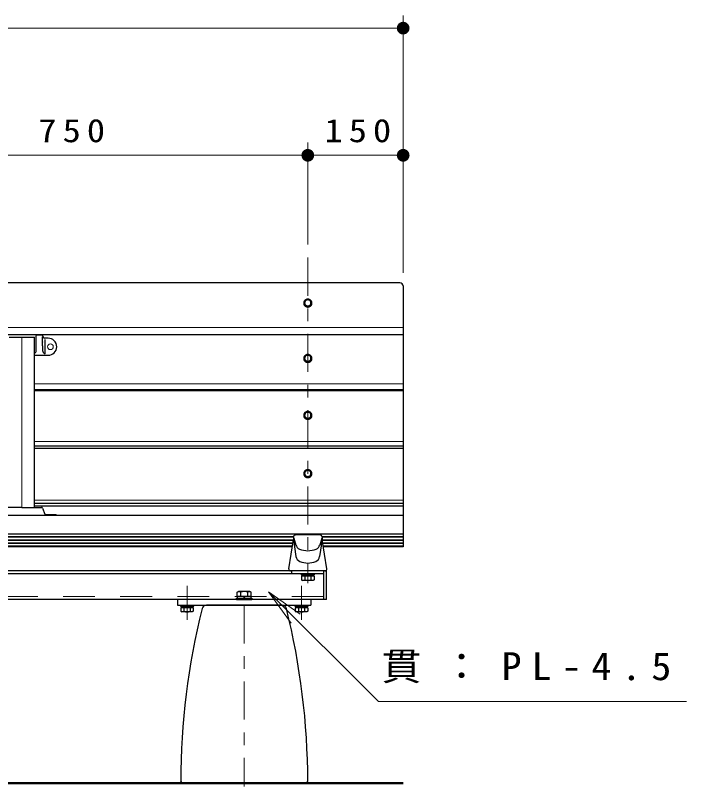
# Model space of a CAD drawing. Units: millimetres on the paper, scale 1:20. Extents: x -385 to 0, y 0 to 267.
# Drawn here: x -243.9 to -191.1, y 116.2 to 176.8 of the extents above; entities that cross this region are included whole.
import ezdxf

# ---------------------------------------------------------------- set-up
doc = ezdxf.new("R2010")
doc.units = ezdxf.units.MM
doc.linetypes.add('USER1', pattern=[4.5, 2.5, -2])
doc.linetypes.add('USER2', pattern=[6, 3, -1, 1, -1])
doc.layers.add('1_20', color=7, linetype='Continuous', lineweight=25)
doc.styles.add('ＭＳ ゴシック', font='')
doc.styles.get('ＭＳ ゴシック').set_extended_font_data('MS Gothic')

# ---------------------------------------------------------------- blocks, each defined once
blk = doc.blocks.new('filled_dot')
at = {"color": 0, "linetype": 'Continuous', "lineweight": -2, "const_width": 1.25}
blk.add_lwpolyline([(-0.625, 0, 1), (0.625, 0, 1)], format="xyb", close=True, dxfattribs=at)

msp = doc.modelspace()

# ---------------------------------------------------------------- linework, layer by layer
at = {"layer": '1_20', "lineweight": 13}
for p, q in [((-213.425, 156.575), (-213.425, 176.825)), ((-303.425, 175.825), (-213.425, 175.825)), ((-220.925, 158.808), (-220.925, 166.825)), ((-258.425, 165.825), (-220.925, 165.825)), ((-220.925, 165.825), (-213.425, 165.825)), ((-213.425, 152.272), (-303.425, 152.272)), ((-213.425, 147.856), (-242.425, 147.856)), ((-213.425, 143.325), (-242.425, 143.325)), ((-213.425, 138.706), (-242.425, 138.706)), ((-222.05, 135.792), (-257.3, 135.792)), ((-222.058, 135.543), (-257.3, 135.543)), ((-222.099, 135.295), (-257.251, 135.295)), ((-213.425, 135.792), (-219.8, 135.792)), ((-213.425, 135.543), (-219.791, 135.543)), ((-213.425, 135.295), (-219.751, 135.295)), ((-222.24, 129.028), (-224.008, 131.503)), ((-224.008, 131.503), (-221.533, 129.735)), ((-224.008, 131.503), (-221.886, 129.382))]:
    msp.add_line(p, q, dxfattribs=at)
at = {"layer": '1_20', "linetype": 'USER2', "lineweight": 13}
for p, q in [((-220.925, 157.783), (-220.925, 132.21)), ((-225.925, 130.44), (-225.925, 116.177))]:
    msp.add_line(p, q, dxfattribs=at)
at = {"layer": '1_20'}
for p, q in [((-213.675, 155.8), (-303.175, 155.8)), ((-213.425, 155.55), (-213.425, 135.028)), ((-213.425, 151.694), (-303.425, 151.694)), ((-213.425, 147.374), (-242.425, 147.374)), ((-213.425, 147.29), (-242.425, 147.29)), ((-213.425, 142.945), (-242.425, 142.945)), ((-213.425, 142.777), (-242.425, 142.777)), ((-213.425, 138.429), (-242.425, 138.429)), ((-213.425, 138.222), (-242.425, 138.222)), ((-213.425, 137.487), (-303.425, 137.487)), ((-213.425, 136.04), (-303.425, 136.04)), ((-222.05, 135.818), (-257.3, 135.818)), ((-222.054, 135.569), (-257.3, 135.569)), ((-222.095, 135.321), (-257.255, 135.321)), ((-213.425, 135.818), (-219.8, 135.818)), ((-213.425, 135.569), (-219.795, 135.569)), ((-213.425, 135.321), (-219.755, 135.321)), ((-222.135, 135.072), (-257.214, 135.072)), ((-222.143, 135.028), (-257.207, 135.028)), ((-213.425, 135.072), (-219.714, 135.072)), ((-213.425, 135.028), (-219.707, 135.028)), ((-221.45, 132.915), (-220.4, 132.915)), ((-221.45, 132.915), (-221.45, 132.84)), ((-221.45, 132.84), (-220.4, 132.84)), ((-221.385, 132.84), (-221.385, 132.715)), ((-220.465, 132.84), (-221.385, 132.84)), ((-220.958, 132.84), (-220.925, 132.715)), ((-220.925, 132.84), (-220.891, 132.715)), ((-220.465, 132.84), (-220.465, 132.715)), ((-220.4, 132.84), (-220.4, 132.915)), ((-220.465, 132.715), (-221.385, 132.715)), ((-226.473, 131.458), (-226.375, 131.515)), ((-226.473, 131.14), (-226.473, 131.458)), ((-226.462, 130.99), (-226.462, 131.14)), ((-226.462, 131.14), (-225.387, 131.14)), ((-225.475, 131.515), (-226.375, 131.515)), ((-226.199, 131.14), (-226.199, 131.458)), ((-225.925, 130.99), (-225.965, 131.14)), ((-225.885, 130.99), (-225.925, 131.14)), ((-225.651, 131.14), (-225.651, 131.458)), ((-225.376, 131.458), (-225.475, 131.515)), ((-225.387, 130.99), (-225.387, 131.14)), ((-225.376, 131.14), (-225.376, 131.458)), ((-230.95, 130.44), (-229.9, 130.44)), ((-230.95, 130.44), (-230.95, 130.365)), ((-229.9, 130.365), (-229.9, 130.44)), ((-222.948, 130.44), (-228.902, 130.44)), ((-226.525, 130.89), (-226.525, 130.99)), ((-226.525, 130.99), (-225.325, 130.99)), ((-226.525, 130.89), (-225.325, 130.89)), ((-226.462, 130.99), (-225.387, 130.99)), ((-226.375, 130.44), (-225.475, 130.44)), ((-225.325, 130.99), (-225.325, 130.89)), ((-221.95, 130.44), (-220.9, 130.44)), ((-221.95, 130.44), (-221.95, 130.365)), ((-220.9, 130.365), (-220.9, 130.44)), ((-230.95, 130.365), (-229.9, 130.365)), ((-230.885, 130.365), (-230.885, 130.24)), ((-229.965, 130.365), (-230.885, 130.365)), ((-229.965, 130.24), (-230.885, 130.24)), ((-230.458, 130.365), (-230.425, 130.24)), ((-230.425, 130.365), (-230.391, 130.24)), ((-229.965, 130.365), (-229.965, 130.24)), ((-221.95, 130.365), (-220.9, 130.365)), ((-221.885, 130.365), (-221.885, 130.24)), ((-220.965, 130.365), (-221.885, 130.365)), ((-220.965, 130.24), (-221.885, 130.24)), ((-221.458, 130.365), (-221.425, 130.24)), ((-221.425, 130.365), (-221.391, 130.24)), ((-220.965, 130.365), (-220.965, 130.24)), ((-230.775, 116.44), (-230.925, 116.59)), ((-221.075, 116.44), (-220.925, 116.59)), ((-221.075, 116.44), (-230.775, 116.44))]:
    msp.add_line(p, q, dxfattribs=at)
at = {"layer": '1_20', "color": 2}
for p, q in [((-242.229, 151.693), (-241.872, 151.693)), ((-241.687, 151.456), (-241.783, 151.64)), ((-244.425, 151.517), (-242.425, 151.517)), ((-242.425, 138.132), (-242.425, 151.517)), ((-242.329, 151.593), (-242.329, 150.351)), ((-241.789, 151.118), (-241.789, 151.535)), ((-241.35, 151.443), (-241.664, 151.443)), ((-241.593, 150.205), (-241.593, 151.342)), ((-242.425, 150.301), (-242.379, 150.301)), ((-242.425, 150.093), (-241.35, 150.093)), ((-243.425, 138.132), (-244.969, 138.132)), ((-243.425, 138.132), (-241.881, 138.132)), ((-241.787, 138.068), (-241.606, 137.589)), ((-240.785, 137.557), (-241.559, 137.557))]:
    msp.add_line(p, q, dxfattribs=at)
at = {"layer": '1_20', "color": 2, "lineweight": 13}
msp.add_line((-243.425, 138.132), (-243.425, 151.517), dxfattribs=at)
at = {"layer": '1_20', "color": 190}
for p, q in [((-222.423, 133.314), (-222.05, 135.596)), ((-222.05, 135.81), (-222.05, 135.596)), ((-222.05, 135.596), (-221.856, 134.271)), ((-222.022, 135.71), (-221.86, 135.173)), ((-219.8, 135.596), (-219.994, 134.271)), ((-219.827, 135.71), (-219.99, 135.173)), ((-219.8, 135.81), (-219.8, 135.596)), ((-219.427, 133.314), (-219.8, 135.596)), ((-219.575, 133.14), (-222.275, 133.14))]:
    msp.add_line(p, q, dxfattribs=at)
at = {"layer": '1_20', "color": 4, "linetype": 'USER2', "lineweight": 13}
for p, q in [((-220.925, 133.515), (-220.925, 132.174)), ((-230.425, 131.96), (-230.425, 129.297)), ((-221.425, 131.96), (-221.425, 129.297)), ((-230.425, 131.49), (-230.425, 130.149)), ((-221.425, 131.49), (-221.425, 130.149))]:
    msp.add_line(p, q, dxfattribs=at)
at = {"layer": '1_20', "color": 4}
for p, q in [((-219.45, 133.14), (-297.4, 133.14)), ((-219.675, 132.915), (-297.175, 132.915)), ((-222.175, 132.915), (-222.175, 133.14)), ((-219.675, 130.89), (-219.675, 133.14)), ((-219.45, 130.89), (-219.45, 133.14)), ((-219.45, 130.89), (-297.4, 130.89)), ((-231.175, 130.89), (-231.175, 130.44)), ((-220.675, 130.89), (-231.175, 130.89)), ((-231.175, 130.44), (-220.675, 130.44)), ((-220.675, 130.89), (-220.675, 130.44))]:
    msp.add_line(p, q, dxfattribs=at)
at = {"layer": '1_20', "color": 131}
for p, q in [((-221.416, 132.715), (-221.416, 132.44)), ((-220.434, 132.715), (-221.416, 132.715)), ((-221.416, 132.44), (-221.337, 132.395)), ((-220.512, 132.395), (-221.337, 132.395)), ((-221.17, 132.715), (-221.17, 132.44)), ((-220.679, 132.715), (-220.679, 132.44)), ((-220.434, 132.44), (-220.512, 132.395)), ((-220.434, 132.715), (-220.434, 132.44)), ((-230.916, 130.24), (-230.916, 129.965)), ((-229.934, 130.24), (-230.916, 130.24)), ((-230.916, 129.965), (-230.837, 129.92)), ((-230.012, 129.92), (-230.837, 129.92)), ((-230.67, 130.24), (-230.67, 129.965)), ((-230.179, 130.24), (-230.179, 129.965)), ((-229.934, 129.965), (-230.012, 129.92)), ((-229.934, 130.24), (-229.934, 129.965)), ((-221.916, 130.24), (-221.916, 129.965)), ((-220.934, 130.24), (-221.916, 130.24)), ((-221.916, 129.965), (-221.837, 129.92)), ((-221.012, 129.92), (-221.837, 129.92)), ((-221.67, 130.24), (-221.67, 129.965)), ((-221.179, 130.24), (-221.179, 129.965)), ((-220.934, 129.965), (-221.012, 129.92)), ((-220.934, 130.24), (-220.934, 129.965))]:
    msp.add_line(p, q, dxfattribs=at)
at = {"layer": '1_20', "color": 4, "linetype": 'USER1', "lineweight": 13}
msp.add_line((-219.675, 131.115), (-297.175, 131.115), dxfattribs=at)
at = {"layer": '1_20', "lineweight": 50}
msp.add_line((-303.425, 116.44), (-213.425, 116.44), dxfattribs=at)
at = {"layer": '1_20', "color": 4}
for points in [[(-221.25, 154.2), (-221.249, 154.173), (-221.245, 154.146), (-221.239, 154.12), (-221.23, 154.094), (-221.219, 154.069), (-221.206, 154.045), (-221.191, 154.023), (-221.174, 154.001), (-221.155, 153.981), (-221.134, 153.963), (-221.111, 153.947), (-221.087, 153.932), (-221.062, 153.92), (-221.036, 153.909), (-221.009, 153.901), (-220.981, 153.895), (-220.953, 153.892), (-220.925, 153.891), (-220.896, 153.892), (-220.868, 153.895), (-220.841, 153.901), (-220.814, 153.909), (-220.787, 153.92), (-220.762, 153.932), (-220.738, 153.947), (-220.716, 153.963), (-220.695, 153.981), (-220.676, 154.001), (-220.659, 154.023), (-220.643, 154.045), (-220.63, 154.069), (-220.619, 154.094), (-220.611, 154.12), (-220.605, 154.146), (-220.601, 154.173), (-220.6, 154.2), (-220.601, 154.227), (-220.605, 154.254), (-220.611, 154.28), (-220.619, 154.306), (-220.63, 154.33), (-220.643, 154.354), (-220.659, 154.377), (-220.676, 154.399), (-220.695, 154.418), (-220.716, 154.437), (-220.738, 154.453), (-220.762, 154.468), (-220.787, 154.48), (-220.814, 154.49), (-220.841, 154.498), (-220.868, 154.504), (-220.896, 154.508), (-220.925, 154.509), (-220.953, 154.508), (-220.981, 154.504), (-221.009, 154.498), (-221.036, 154.49), (-221.062, 154.48), (-221.087, 154.468), (-221.111, 154.453), (-221.134, 154.437), (-221.155, 154.418), (-221.174, 154.399), (-221.191, 154.377), (-221.206, 154.354), (-221.219, 154.33), (-221.23, 154.306), (-221.239, 154.28), (-221.245, 154.254), (-221.249, 154.227)], [(-221.175, 154.215), (-221.174, 154.195), (-221.171, 154.174), (-221.166, 154.154), (-221.16, 154.134), (-221.151, 154.115), (-221.141, 154.096), (-221.13, 154.079), (-221.116, 154.062), (-221.102, 154.047), (-221.085, 154.033), (-221.068, 154.021), (-221.05, 154.009), (-221.03, 154), (-221.01, 153.992), (-220.989, 153.986), (-220.968, 153.981), (-220.947, 153.978), (-220.925, 153.978), (-220.903, 153.978), (-220.881, 153.981), (-220.86, 153.986), (-220.839, 153.992), (-220.819, 154), (-220.8, 154.009), (-220.781, 154.021), (-220.764, 154.033), (-220.748, 154.047), (-220.733, 154.062), (-220.72, 154.079), (-220.708, 154.096), (-220.698, 154.115), (-220.69, 154.134), (-220.683, 154.154), (-220.679, 154.174), (-220.676, 154.195), (-220.675, 154.215), (-220.676, 154.236), (-220.679, 154.257), (-220.683, 154.277), (-220.69, 154.297), (-220.698, 154.316), (-220.708, 154.334), (-220.72, 154.352), (-220.733, 154.368), (-220.748, 154.383), (-220.764, 154.397), (-220.781, 154.41), (-220.8, 154.421), (-220.819, 154.431), (-220.839, 154.439), (-220.86, 154.445), (-220.881, 154.449), (-220.903, 154.452), (-220.925, 154.453), (-220.947, 154.452), (-220.968, 154.449), (-220.989, 154.445), (-221.01, 154.439), (-221.03, 154.431), (-221.05, 154.421), (-221.068, 154.41), (-221.085, 154.397), (-221.102, 154.383), (-221.116, 154.368), (-221.13, 154.352), (-221.141, 154.334), (-221.151, 154.316), (-221.16, 154.297), (-221.166, 154.277), (-221.171, 154.257), (-221.174, 154.236)], [(-221.25, 149.847), (-221.249, 149.82), (-221.245, 149.793), (-221.239, 149.767), (-221.23, 149.741), (-221.219, 149.716), (-221.206, 149.692), (-221.191, 149.669), (-221.174, 149.648), (-221.155, 149.628), (-221.134, 149.61), (-221.111, 149.593), (-221.087, 149.579), (-221.062, 149.567), (-221.036, 149.556), (-221.009, 149.548), (-220.981, 149.542), (-220.953, 149.539), (-220.925, 149.538), (-220.896, 149.539), (-220.868, 149.542), (-220.841, 149.548), (-220.814, 149.556), (-220.787, 149.567), (-220.762, 149.579), (-220.738, 149.593), (-220.716, 149.61), (-220.695, 149.628), (-220.676, 149.648), (-220.659, 149.669), (-220.643, 149.692), (-220.63, 149.716), (-220.619, 149.741), (-220.611, 149.767), (-220.605, 149.793), (-220.601, 149.82), (-220.6, 149.847), (-220.601, 149.874), (-220.605, 149.9), (-220.611, 149.927), (-220.619, 149.952), (-220.63, 149.977), (-220.643, 150.001), (-220.659, 150.024), (-220.676, 150.045), (-220.695, 150.065), (-220.716, 150.083), (-220.738, 150.1), (-220.762, 150.114), (-220.787, 150.127), (-220.814, 150.137), (-220.841, 150.145), (-220.868, 150.151), (-220.896, 150.155), (-220.925, 150.156), (-220.953, 150.155), (-220.981, 150.151), (-221.009, 150.145), (-221.036, 150.137), (-221.062, 150.127), (-221.087, 150.114), (-221.111, 150.1), (-221.134, 150.083), (-221.155, 150.065), (-221.174, 150.045), (-221.191, 150.024), (-221.206, 150.001), (-221.219, 149.977), (-221.23, 149.952), (-221.239, 149.927), (-221.245, 149.9), (-221.249, 149.874)], [(-221.175, 149.862), (-221.174, 149.841), (-221.171, 149.821), (-221.166, 149.801), (-221.16, 149.781), (-221.151, 149.762), (-221.141, 149.743), (-221.13, 149.726), (-221.116, 149.709), (-221.102, 149.694), (-221.085, 149.68), (-221.068, 149.667), (-221.05, 149.656), (-221.03, 149.647), (-221.01, 149.639), (-220.989, 149.632), (-220.968, 149.628), (-220.947, 149.625), (-220.925, 149.624), (-220.903, 149.625), (-220.881, 149.628), (-220.86, 149.632), (-220.839, 149.639), (-220.819, 149.647), (-220.8, 149.656), (-220.781, 149.667), (-220.764, 149.68), (-220.748, 149.694), (-220.733, 149.709), (-220.72, 149.726), (-220.708, 149.743), (-220.698, 149.762), (-220.69, 149.781), (-220.683, 149.801), (-220.679, 149.821), (-220.676, 149.841), (-220.675, 149.862), (-220.676, 149.883), (-220.679, 149.903), (-220.683, 149.924), (-220.69, 149.943), (-220.698, 149.963), (-220.708, 149.981), (-220.72, 149.999), (-220.733, 150.015), (-220.748, 150.03), (-220.764, 150.044), (-220.781, 150.057), (-220.8, 150.068), (-220.819, 150.078), (-220.839, 150.086), (-220.86, 150.092), (-220.881, 150.096), (-220.903, 150.099), (-220.925, 150.1), (-220.947, 150.099), (-220.968, 150.096), (-220.989, 150.092), (-221.01, 150.086), (-221.03, 150.078), (-221.05, 150.068), (-221.068, 150.057), (-221.085, 150.044), (-221.102, 150.03), (-221.116, 150.015), (-221.13, 149.999), (-221.141, 149.981), (-221.151, 149.963), (-221.16, 149.943), (-221.166, 149.924), (-221.171, 149.903), (-221.174, 149.883)], [(-221.25, 145.367), (-221.249, 145.34), (-221.245, 145.313), (-221.239, 145.287), (-221.23, 145.261), (-221.219, 145.236), (-221.206, 145.212), (-221.191, 145.189), (-221.174, 145.168), (-221.155, 145.148), (-221.134, 145.13), (-221.111, 145.114), (-221.087, 145.099), (-221.062, 145.087), (-221.036, 145.076), (-221.009, 145.068), (-220.981, 145.062), (-220.953, 145.059), (-220.925, 145.058), (-220.896, 145.059), (-220.868, 145.062), (-220.841, 145.068), (-220.814, 145.076), (-220.787, 145.087), (-220.762, 145.099), (-220.738, 145.114), (-220.716, 145.13), (-220.695, 145.148), (-220.676, 145.168), (-220.659, 145.189), (-220.643, 145.212), (-220.63, 145.236), (-220.619, 145.261), (-220.611, 145.287), (-220.605, 145.313), (-220.601, 145.34), (-220.6, 145.367), (-220.601, 145.394), (-220.605, 145.42), (-220.611, 145.447), (-220.619, 145.472), (-220.63, 145.497), (-220.643, 145.521), (-220.659, 145.544), (-220.676, 145.565), (-220.695, 145.585), (-220.716, 145.604), (-220.738, 145.62), (-220.762, 145.634), (-220.787, 145.647), (-220.814, 145.657), (-220.841, 145.665), (-220.868, 145.671), (-220.896, 145.675), (-220.925, 145.676), (-220.953, 145.675), (-220.981, 145.671), (-221.009, 145.665), (-221.036, 145.657), (-221.062, 145.647), (-221.087, 145.634), (-221.111, 145.62), (-221.134, 145.604), (-221.155, 145.585), (-221.174, 145.565), (-221.191, 145.544), (-221.206, 145.521), (-221.219, 145.497), (-221.23, 145.472), (-221.239, 145.447), (-221.245, 145.42), (-221.249, 145.394)], [(-221.175, 145.382), (-221.174, 145.361), (-221.171, 145.341), (-221.166, 145.321), (-221.16, 145.301), (-221.151, 145.282), (-221.141, 145.263), (-221.13, 145.246), (-221.116, 145.229), (-221.102, 145.214), (-221.085, 145.2), (-221.068, 145.187), (-221.05, 145.176), (-221.03, 145.167), (-221.01, 145.159), (-220.989, 145.153), (-220.968, 145.148), (-220.947, 145.145), (-220.925, 145.144), (-220.903, 145.145), (-220.881, 145.148), (-220.86, 145.153), (-220.839, 145.159), (-220.819, 145.167), (-220.8, 145.176), (-220.781, 145.187), (-220.764, 145.2), (-220.748, 145.214), (-220.733, 145.229), (-220.72, 145.246), (-220.708, 145.263), (-220.698, 145.282), (-220.69, 145.301), (-220.683, 145.321), (-220.679, 145.341), (-220.676, 145.361), (-220.675, 145.382), (-220.676, 145.403), (-220.679, 145.424), (-220.683, 145.444), (-220.69, 145.464), (-220.698, 145.483), (-220.708, 145.501), (-220.72, 145.519), (-220.733, 145.535), (-220.748, 145.55), (-220.764, 145.564), (-220.781, 145.577), (-220.8, 145.588), (-220.819, 145.598), (-220.839, 145.606), (-220.86, 145.612), (-220.881, 145.616), (-220.903, 145.619), (-220.925, 145.62), (-220.947, 145.619), (-220.968, 145.616), (-220.989, 145.612), (-221.01, 145.606), (-221.03, 145.598), (-221.05, 145.588), (-221.068, 145.577), (-221.085, 145.564), (-221.102, 145.55), (-221.116, 145.535), (-221.13, 145.519), (-221.141, 145.501), (-221.151, 145.483), (-221.16, 145.464), (-221.166, 145.444), (-221.171, 145.424), (-221.174, 145.403)], [(-221.25, 140.786), (-221.249, 140.76), (-221.245, 140.733), (-221.239, 140.706), (-221.23, 140.681), (-221.219, 140.656), (-221.206, 140.632), (-221.191, 140.609), (-221.174, 140.588), (-221.155, 140.568), (-221.134, 140.55), (-221.111, 140.533), (-221.087, 140.519), (-221.062, 140.506), (-221.036, 140.496), (-221.009, 140.488), (-220.981, 140.482), (-220.953, 140.479), (-220.925, 140.477), (-220.896, 140.479), (-220.868, 140.482), (-220.841, 140.488), (-220.814, 140.496), (-220.787, 140.506), (-220.762, 140.519), (-220.738, 140.533), (-220.716, 140.55), (-220.695, 140.568), (-220.676, 140.588), (-220.659, 140.609), (-220.643, 140.632), (-220.63, 140.656), (-220.619, 140.681), (-220.611, 140.706), (-220.605, 140.733), (-220.601, 140.76), (-220.6, 140.786), (-220.601, 140.813), (-220.605, 140.84), (-220.611, 140.866), (-220.619, 140.892), (-220.63, 140.917), (-220.643, 140.941), (-220.659, 140.964), (-220.676, 140.985), (-220.695, 141.005), (-220.716, 141.023), (-220.738, 141.04), (-220.762, 141.054), (-220.787, 141.067), (-220.814, 141.077), (-220.841, 141.085), (-220.868, 141.091), (-220.896, 141.094), (-220.925, 141.096), (-220.953, 141.094), (-220.981, 141.091), (-221.009, 141.085), (-221.036, 141.077), (-221.062, 141.067), (-221.087, 141.054), (-221.111, 141.04), (-221.134, 141.023), (-221.155, 141.005), (-221.174, 140.985), (-221.191, 140.964), (-221.206, 140.941), (-221.219, 140.917), (-221.23, 140.892), (-221.239, 140.866), (-221.245, 140.84), (-221.249, 140.813)], [(-221.175, 140.802), (-221.174, 140.781), (-221.171, 140.761), (-221.166, 140.74), (-221.16, 140.721), (-221.151, 140.701), (-221.141, 140.683), (-221.13, 140.666), (-221.116, 140.649), (-221.102, 140.634), (-221.085, 140.62), (-221.068, 140.607), (-221.05, 140.596), (-221.03, 140.586), (-221.01, 140.579), (-220.989, 140.572), (-220.968, 140.568), (-220.947, 140.565), (-220.925, 140.564), (-220.903, 140.565), (-220.881, 140.568), (-220.86, 140.572), (-220.839, 140.579), (-220.819, 140.586), (-220.8, 140.596), (-220.781, 140.607), (-220.764, 140.62), (-220.748, 140.634), (-220.733, 140.649), (-220.72, 140.666), (-220.708, 140.683), (-220.698, 140.701), (-220.69, 140.721), (-220.683, 140.74), (-220.679, 140.761), (-220.676, 140.781), (-220.675, 140.802), (-220.676, 140.823), (-220.679, 140.843), (-220.683, 140.863), (-220.69, 140.883), (-220.698, 140.902), (-220.708, 140.921), (-220.72, 140.938), (-220.733, 140.955), (-220.748, 140.97), (-220.764, 140.984), (-220.781, 140.997), (-220.8, 141.008), (-220.819, 141.017), (-220.839, 141.025), (-220.86, 141.032), (-220.881, 141.036), (-220.903, 141.039), (-220.925, 141.04), (-220.947, 141.039), (-220.968, 141.036), (-220.989, 141.032), (-221.01, 141.025), (-221.03, 141.017), (-221.05, 141.008), (-221.068, 140.997), (-221.085, 140.984), (-221.102, 140.97), (-221.116, 140.955), (-221.13, 140.938), (-221.141, 140.921), (-221.151, 140.902), (-221.16, 140.883), (-221.166, 140.863), (-221.171, 140.843), (-221.174, 140.823)]]:
    msp.add_lwpolyline(points, close=True, dxfattribs=at)
at = {"layer": '1_20', "color": 2}
msp.add_lwpolyline([(-241.593, 150.205), (-241.63, 150.223), (-241.665, 150.246), (-241.695, 150.273), (-241.72, 150.306), (-241.738, 150.342), (-241.75, 150.384), (-241.758, 150.433), (-241.763, 150.489), (-241.768, 150.558), (-241.773, 150.634), (-241.776, 150.714), (-241.779, 150.795), (-241.782, 150.876), (-241.784, 150.951), (-241.786, 151.02), (-241.787, 151.078), (-241.788, 151.124), (-241.788, 151.153), (-241.789, 151.164), (-241.789, 151.153), (-241.789, 151.118)], dxfattribs=at)
at = {"layer": '1_20', "lineweight": 13}
msp.add_lwpolyline([(-224.008, 131.503), (-215.377, 122.872), (-191.131, 122.872)], dxfattribs=at)
at = {"layer": '1_20', "color": 2, "lineweight": 13}
msp.add_circle((-241.175, 150.768), 0.225, dxfattribs=at)
at = {"layer": '1_20'}
for centre, radius, start, end in [((-213.675, 155.55), 0.25, 0, 90), ((-226.336, 131.221), 0.274, 60.00001, 119.99999), ((-225.925, 130.825), 0.69, 66.57346, 113.42654), ((-225.513, 131.221), 0.274, 60.00001, 119.99999), ((-228.902, 130.09), 0.35, 90, 166.02573), ((-222.948, 130.09), 0.35, 13.97427, 90), ((-174.05, 116.44), 56.875, 166.02573, 179.84909), ((-277.8, 116.44), 56.875, 0.15091, 13.97427)]:
    msp.add_arc(centre, radius, start, end, dxfattribs=at)
at = {"layer": '1_20', "color": 2}
for centre, radius, start, end in [((-242.229, 151.593), 0.1, 90, 180), ((-241.872, 151.593), 0.1, 27.86749, 90), ((-241.664, 151.468), 0.025, 207.86749, 270), ((-241.35, 150.768), 0.675, 270, 90), ((-242.379, 150.351), 0.05, 270, 0.00001), ((-241.881, 138.032), 0.1, 20.79686, 90), ((-241.559, 137.607), 0.05, 200.79686, 270), ((-240.785, 137.457), 0.1, 17.66209, 90)]:
    msp.add_arc(centre, radius, start, end, dxfattribs=at)
at = {"layer": '1_20', "color": 190}
for centre, radius, start, end in [((-221.9, 135.81), 0.15, 91.62387, 180), ((-220.925, 101.418), 34.556, 88.37613, 91.62387), ((-219.95, 135.81), 0.15, 0, 88.37613), ((-221.381, 135.318), 0.5, 196.80373, 246.74202), ((-220.925, 136.38), 1.656, 246.74202, 293.25798), ((-220.468, 135.318), 0.5, 293.25798, 343.19626), ((-221.361, 134.344), 0.5, 188.33609, 247.83332), ((-220.489, 134.344), 0.5, 292.16668, 351.66391), ((-220.925, 135.415), 1.656, 247.83332, 292.16668), ((-222.275, 133.29), 0.15, 170.7133, 270), ((-219.575, 133.29), 0.15, 270, 9.2867)]:
    msp.add_arc(centre, radius, start, end, dxfattribs=at)
at = {"layer": '1_20', "color": 131}
for centre, radius, start, end in [((-221.293, 132.653), 0.245, 240.00001, 299.99999), ((-220.925, 133.084), 0.689, 249.136, 290.864), ((-220.557, 132.653), 0.245, 240.00001, 299.99999), ((-230.793, 130.178), 0.245, 240.00001, 299.99999), ((-230.425, 130.609), 0.689, 249.136, 290.864), ((-230.057, 130.178), 0.245, 240.00001, 299.99999), ((-221.793, 130.178), 0.245, 240.00001, 299.99999), ((-221.425, 130.609), 0.689, 249.136, 290.864), ((-221.057, 130.178), 0.245, 240.00001, 299.99999)]:
    msp.add_arc(centre, radius, start, end, dxfattribs=at)

# ---------------------------------------------------------------- block references
at = {"layer": '1_20', "lineweight": 13, "xscale": 0.4, "yscale": 0.4, "rotation": 180}
for p in [(-213.425, 175.825), (-220.925, 165.825), (-213.425, 165.825)]:
    msp.add_blockref('filled_dot', p, dxfattribs=at)
at = {"layer": '1_20', "lineweight": 13, "xscale": 0.4, "yscale": 0.4}
msp.add_blockref('filled_dot', (-220.925, 165.825), dxfattribs=at)

# ---------------------------------------------------------------- texts
at = {"layer": '1_20', "style": 'ＭＳ ゴシック'}
for s, insert, char_height, attachment_point in [('\\T1.33;\\W1.15;750', (-239.26, 166.825), 1.833, 8), ('\\T1.33;\\W1.15;150', (-216.754, 166.825), 1.833, 8), ('\\T1.5;\\W1.05;貫：PL-4.5', (-215.131, 125.522), 2.199, 4)]:
    msp.add_mtext(s, dxfattribs=dict(at, insert=insert, char_height=char_height, attachment_point=attachment_point))

doc.saveas('drawing.dxf')
